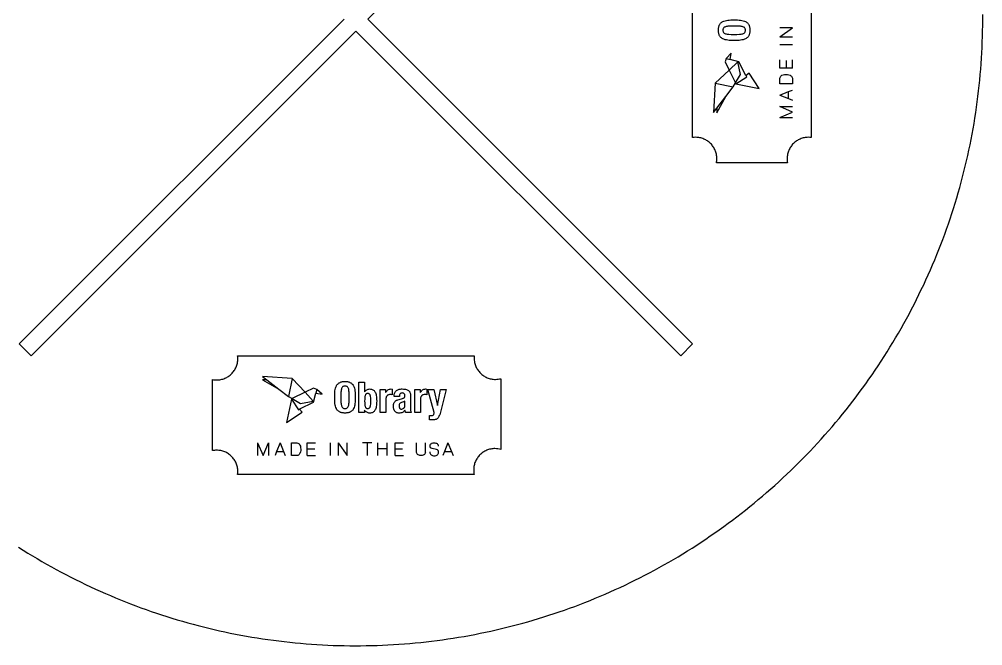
# Model space of a CAD drawing. Extents: x -457 to 457, y -182 to 182.
# Drawn here: x 199.8 to 457.2, y -153.5 to 14 of the extents above; entities that cross this region are included whole.
import ezdxf

# ---------------------------------------------------------------- set-up
doc = ezdxf.new("R2010")
doc.units = 0
doc.header["$MEASUREMENT"] = 0
doc.layers.get('0').update_dxf_attribs({"linetype": 'CONTINUOUS'})

msp = doc.modelspace()

# ---------------------------------------------------------------- linework, layer by layer
for p, q in [((379.73, 100.81), (292.93, 14.01)), ((379.73, -17.61), (379.73, 45.64)), ((411.43, 45.61), (411.43, -17.6)), ((199.77, -72.78), (286.57, 14.01)), ((292.93, 14.01), (379.73, -72.78)), ((387.08, 12.81), (387.18, 12.93)), ((387.18, 12.93), (387.28, 13.04)), ((387.28, 13.04), (387.4, 13.14)), ((387.4, 13.14), (387.52, 13.23)), ((387.52, 13.23), (387.65, 13.31)), ((387.65, 13.31), (387.78, 13.39)), ((387.78, 13.39), (388.08, 13.52)), ((388.08, 13.52), (388.4, 13.62)), ((388.4, 13.62), (388.75, 13.7)), ((388.75, 13.7), (389.12, 13.76)), ((389.12, 13.76), (389.51, 13.8)), ((389.51, 13.8), (389.93, 13.83)), ((389.93, 13.83), (390.36, 13.84)), ((390.36, 13.84), (390.82, 13.85)), ((390.82, 13.85), (391.27, 13.84)), ((391.27, 13.84), (391.71, 13.83)), ((391.71, 13.83), (392.12, 13.8)), ((392.12, 13.8), (392.52, 13.76)), ((392.52, 13.76), (392.89, 13.7)), ((392.89, 13.7), (393.24, 13.62)), ((393.24, 13.62), (393.56, 13.52)), ((393.56, 13.52), (393.85, 13.39)), ((393.85, 13.39), (393.99, 13.31)), ((393.99, 13.31), (394.12, 13.23)), ((394.12, 13.23), (394.24, 13.14)), ((394.24, 13.14), (394.35, 13.04)), ((394.35, 13.04), (394.46, 12.93)), ((394.46, 12.93), (394.55, 12.81)), ((457.25, 13.81), (457.24, 15.27)), ((457.24, 12.35), (457.25, 13.81)), ((289.75, 10.83), (202.95, -75.96)), ((376.55, -75.96), (289.75, 10.83)), ((386.6, 11.08), (386.61, 11.31)), ((386.61, 10.86), (386.6, 11.08)), ((386.61, 11.31), (386.62, 11.52)), ((386.62, 10.65), (386.61, 10.86)), ((386.62, 11.52), (386.65, 11.72)), ((386.65, 10.45), (386.62, 10.65)), ((386.65, 11.72), (386.68, 11.91)), ((386.68, 10.26), (386.65, 10.45)), ((386.68, 11.91), (386.73, 12.08)), ((386.73, 12.08), (386.78, 12.25)), ((386.78, 12.25), (386.84, 12.41)), ((386.84, 12.41), (386.91, 12.55)), ((386.91, 12.55), (386.99, 12.69)), ((386.99, 12.69), (387.08, 12.81)), ((387.82, 11.26), (387.81, 11.08)), ((387.81, 11.08), (387.82, 10.91)), ((387.85, 11.41), (387.82, 11.26)), ((387.82, 10.91), (387.85, 10.76)), ((387.9, 11.55), (387.85, 11.41)), ((387.85, 10.76), (387.9, 10.62)), ((387.97, 11.67), (387.9, 11.55)), ((387.9, 10.62), (387.97, 10.5)), ((388.07, 11.77), (387.97, 11.67)), ((387.97, 10.5), (388.07, 10.39)), ((388.19, 11.86), (388.07, 11.77)), ((388.07, 10.39), (388.19, 10.3)), ((388.33, 11.94), (388.19, 11.86)), ((388.19, 10.3), (388.33, 10.22)), ((388.5, 12.01), (388.33, 11.94)), ((388.69, 12.06), (388.5, 12.01)), ((388.91, 12.11), (388.69, 12.06)), ((389.16, 12.14), (388.91, 12.11)), ((389.43, 12.17), (389.16, 12.14)), ((390.06, 12.2), (389.43, 12.17)), ((390.82, 12.21), (390.06, 12.2)), ((391.57, 12.2), (390.82, 12.21)), ((392.21, 12.17), (391.57, 12.2)), ((392.48, 12.14), (392.21, 12.17)), ((392.73, 12.11), (392.48, 12.14)), ((392.95, 12.06), (392.73, 12.11)), ((393.14, 12.01), (392.95, 12.06)), ((393.31, 11.94), (393.14, 12.01)), ((393.45, 11.86), (393.31, 11.94)), ((393.31, 10.22), (393.45, 10.3)), ((393.57, 11.77), (393.45, 11.86)), ((393.45, 10.3), (393.57, 10.39)), ((393.66, 11.67), (393.57, 11.77)), ((393.57, 10.39), (393.66, 10.5)), ((393.74, 11.55), (393.66, 11.67)), ((393.66, 10.5), (393.74, 10.62)), ((393.79, 11.41), (393.74, 11.55)), ((393.74, 10.62), (393.79, 10.76)), ((393.82, 11.26), (393.79, 11.41)), ((393.79, 10.76), (393.82, 10.91)), ((393.83, 11.08), (393.82, 11.26)), ((393.82, 10.91), (393.83, 11.08)), ((394.55, 12.81), (394.64, 12.69)), ((394.64, 12.69), (394.72, 12.55)), ((394.72, 12.55), (394.79, 12.41)), ((394.79, 12.41), (394.86, 12.25)), ((394.86, 12.25), (394.91, 12.08)), ((394.91, 12.08), (394.95, 11.91)), ((394.95, 11.91), (394.99, 11.72)), ((394.99, 10.45), (394.95, 10.26)), ((394.99, 11.72), (395.01, 11.52)), ((395.01, 10.65), (394.99, 10.45)), ((395.01, 11.52), (395.03, 11.31)), ((395.03, 10.86), (395.01, 10.65)), ((395.03, 11.31), (395.03, 11.08)), ((395.03, 11.08), (395.03, 10.86)), ((403.02, 9.28), (406.42, 11.71)), ((406.42, 11.71), (403.02, 11.71)), ((457.19, 9.42), (457.22, 10.88)), ((457.22, 10.88), (457.24, 12.35)), ((386.73, 10.08), (386.68, 10.26)), ((386.78, 9.92), (386.73, 10.08)), ((386.84, 9.76), (386.78, 9.92)), ((386.91, 9.62), (386.84, 9.76)), ((386.99, 9.48), (386.91, 9.62)), ((387.08, 9.36), (386.99, 9.48)), ((387.18, 9.24), (387.08, 9.36)), ((387.28, 9.13), (387.18, 9.24)), ((387.4, 9.03), (387.28, 9.13)), ((387.52, 8.94), (387.4, 9.03)), ((387.65, 8.86), (387.52, 8.94)), ((387.78, 8.78), (387.65, 8.86)), ((388.08, 8.65), (387.78, 8.78)), ((388.4, 8.55), (388.08, 8.65)), ((388.33, 10.22), (388.5, 10.16)), ((388.75, 8.47), (388.4, 8.55)), ((388.5, 10.16), (388.69, 10.1)), ((388.69, 10.1), (388.91, 10.06)), ((389.12, 8.41), (388.75, 8.47)), ((388.91, 10.06), (389.16, 10.02)), ((389.51, 8.37), (389.12, 8.41)), ((389.16, 10.02), (389.43, 10)), ((389.43, 10), (390.06, 9.97)), ((389.93, 8.34), (389.51, 8.37)), ((390.36, 8.33), (389.93, 8.34)), ((390.06, 9.97), (390.82, 9.96)), ((390.82, 8.32), (390.36, 8.33)), ((390.82, 9.96), (391.57, 9.97)), ((391.27, 8.33), (390.82, 8.32)), ((391.71, 8.34), (391.27, 8.33)), ((391.57, 9.97), (392.21, 10)), ((392.12, 8.37), (391.71, 8.34)), ((392.52, 8.41), (392.12, 8.37)), ((392.21, 10), (392.48, 10.02)), ((392.48, 10.02), (392.73, 10.06)), ((392.89, 8.47), (392.52, 8.41)), ((392.73, 10.06), (392.95, 10.1)), ((393.24, 8.55), (392.89, 8.47)), ((392.95, 10.1), (393.14, 10.16)), ((393.14, 10.16), (393.31, 10.22)), ((393.56, 8.65), (393.24, 8.55)), ((393.85, 8.78), (393.56, 8.65)), ((393.99, 8.86), (393.85, 8.78)), ((394.12, 8.94), (393.99, 8.86)), ((394.24, 9.03), (394.12, 8.94)), ((394.35, 9.13), (394.24, 9.03)), ((394.46, 9.24), (394.35, 9.13)), ((394.55, 9.36), (394.46, 9.24)), ((394.64, 9.48), (394.55, 9.36)), ((394.72, 9.62), (394.64, 9.48)), ((394.79, 9.76), (394.72, 9.62)), ((394.86, 9.92), (394.79, 9.76)), ((394.91, 10.08), (394.86, 9.92)), ((394.95, 10.26), (394.91, 10.08)), ((403.02, 9.28), (406.42, 9.28)), ((457.08, 6.5), (457.14, 7.96)), ((457.14, 7.96), (457.19, 9.42)), ((406.42, 7.2), (403.02, 7.2)), ((457.01, 5.04), (457.08, 6.5)), ((388.71, 3.56), (388.41, 2.63)), ((388.41, 2.63), (389.5, 0.43)), ((390.02, 4.99), (388.71, 3.56)), ((388.71, 3.56), (389.71, 3.27)), ((391.83, 2.61), (389.5, 0.43)), ((389.71, 3.27), (390.02, 4.99)), ((392.1, 2.65), (389.71, 3.27)), ((392.47, -0.77), (391.83, 2.61)), ((393.95, -0.98), (392.1, 2.65)), ((403.04, 0.97), (403.04, 3.18)), ((404.68, 2.99), (404.68, 0.97)), ((406.42, 0.97), (406.42, 3.18)), ((456.83, 2.12), (456.92, 3.58)), ((456.92, 3.58), (457.01, 5.04)), ((389.5, 0.43), (385.78, -3.06)), ((389.5, 0.43), (391.19, -3.01)), ((404.68, 0.97), (403.04, 0.97)), ((406.42, 0.97), (404.68, 0.97)), ((456.59, -0.79), (456.72, 0.67)), ((456.72, 0.67), (456.83, 2.12)), ((391.19, -3.01), (392.47, -0.77)), ((391.3, -3.24), (394.17, -1.35)), ((393.99, -1.05), (393.95, -0.98)), ((394.79, -0.4), (393.99, -1.05)), ((394.17, -1.35), (393.99, -1.05)), ((397.52, -4.53), (394.79, -0.4)), ((403.02, -2.02), (403.04, -1.76)), ((403.02, -3.25), (403.02, -2.02)), ((403.04, -1.76), (403.09, -1.54)), ((403.09, -1.54), (403.18, -1.35)), ((403.18, -1.35), (403.29, -1.19)), ((403.29, -1.19), (403.42, -1.07)), ((403.42, -1.07), (403.58, -0.97)), ((403.58, -0.97), (403.93, -0.83)), ((403.93, -0.83), (404.3, -0.76)), ((404.3, -0.76), (404.67, -0.73)), ((404.67, -0.73), (405.05, -0.74)), ((405.05, -0.74), (405.44, -0.81)), ((405.44, -0.81), (405.81, -0.96)), ((405.81, -0.96), (405.98, -1.07)), ((405.98, -1.07), (406.13, -1.2)), ((406.13, -1.2), (406.25, -1.36)), ((406.25, -1.36), (406.34, -1.55)), ((406.34, -1.55), (406.4, -1.77)), ((406.4, -1.77), (406.42, -2.02)), ((406.42, -2.02), (406.42, -3.25)), ((456.31, -3.7), (456.46, -2.25)), ((456.46, -2.25), (456.59, -0.79)), ((385.78, -3.06), (385.26, -10.93)), ((385.78, -3.06), (390.59, -4.05)), ((388.61, -6.6), (390.59, -4.05)), ((390.59, -4.05), (391.19, -3.01)), ((391.19, -3.01), (391.3, -3.24)), ((391.3, -3.24), (397.52, -4.53)), ((406.42, -3.25), (403.02, -3.25)), ((405.35, -5.34), (406.42, -4.91)), ((456.15, -5.15), (456.31, -3.7)), ((386.15, -10.98), (388.61, -6.6)), ((386.15, -9.78), (388.61, -6.6)), ((403.02, -6.27), (405.35, -5.34)), ((403.02, -6.27), (405.35, -7.19)), ((405.35, -7.19), (405.35, -5.34)), ((405.35, -7.19), (406.42, -7.62)), ((455.79, -8.05), (455.98, -6.6)), ((455.98, -6.6), (456.15, -5.15)), ((385.26, -10.93), (386.15, -9.78)), ((386.15, -9.78), (386.15, -10.98)), ((406.42, -10.81), (403.02, -9.34)), ((403.02, -9.34), (406.42, -9.34)), ((455.38, -10.95), (455.59, -9.5)), ((455.59, -9.5), (455.79, -8.05)), ((403.02, -12.27), (406.42, -10.81)), ((403.02, -12.27), (406.42, -12.27)), ((454.92, -13.83), (455.15, -12.39)), ((455.15, -12.39), (455.38, -10.95)), ((454.41, -16.71), (454.67, -15.27)), ((454.67, -15.27), (454.92, -13.83)), ((380.12, -17.57), (379.73, -17.61)), ((380.51, -17.55), (380.12, -17.57)), ((380.81, -17.56), (380.51, -17.55)), ((381.09, -17.58), (380.81, -17.56)), ((381.38, -17.62), (381.09, -17.58)), ((381.66, -17.67), (381.38, -17.62)), ((381.93, -17.73), (381.66, -17.67)), ((382.2, -17.81), (381.93, -17.73)), ((382.47, -17.9), (382.2, -17.81)), ((382.72, -18), (382.47, -17.9)), ((382.98, -18.11), (382.72, -18)), ((408.44, -18), (408.19, -18.11)), ((408.7, -17.9), (408.44, -18)), ((408.97, -17.81), (408.7, -17.9)), ((409.24, -17.73), (408.97, -17.81)), ((409.51, -17.67), (409.24, -17.73)), ((409.79, -17.62), (409.51, -17.67)), ((410.08, -17.58), (409.79, -17.62)), ((410.36, -17.56), (410.08, -17.58)), ((410.66, -17.55), (410.36, -17.56)), ((411.05, -17.56), (410.66, -17.55)), ((411.43, -17.6), (411.05, -17.56)), ((454.13, -18.15), (454.41, -16.71)), ((383.22, -18.24), (382.98, -18.11)), ((383.46, -18.38), (383.22, -18.24)), ((383.69, -18.52), (383.46, -18.38)), ((383.91, -18.68), (383.69, -18.52)), ((384.13, -18.85), (383.91, -18.68)), ((384.33, -19.03), (384.13, -18.85)), ((384.53, -19.22), (384.33, -19.03)), ((384.72, -19.42), (384.53, -19.22)), ((384.9, -19.62), (384.72, -19.42)), ((385.07, -19.84), (384.9, -19.62)), ((385.22, -20.06), (385.07, -19.84)), ((385.37, -20.29), (385.22, -20.06)), ((385.51, -20.53), (385.37, -20.29)), ((385.63, -20.77), (385.51, -20.53)), ((405.66, -20.53), (405.53, -20.77)), ((405.79, -20.29), (405.66, -20.53)), ((405.94, -20.06), (405.79, -20.29)), ((406.1, -19.84), (405.94, -20.06)), ((406.27, -19.62), (406.1, -19.84)), ((406.45, -19.42), (406.27, -19.62)), ((406.64, -19.22), (406.45, -19.42)), ((406.83, -19.03), (406.64, -19.22)), ((407.04, -18.85), (406.83, -19.03)), ((407.26, -18.68), (407.04, -18.85)), ((407.48, -18.52), (407.26, -18.68)), ((407.71, -18.38), (407.48, -18.52)), ((407.95, -18.24), (407.71, -18.38)), ((408.19, -18.11), (407.95, -18.24)), ((453.55, -21.01), (453.85, -19.58)), ((453.85, -19.58), (454.13, -18.15)), ((385.75, -21.03), (385.63, -20.77)), ((385.85, -21.28), (385.75, -21.03)), ((385.94, -21.55), (385.85, -21.28)), ((386.02, -21.82), (385.94, -21.55)), ((386.08, -22.09), (386.02, -21.82)), ((386.13, -22.37), (386.08, -22.09)), ((386.17, -22.66), (386.13, -22.37)), ((386.19, -22.95), (386.17, -22.66)), ((386.2, -23.24), (386.19, -22.95)), ((404.98, -22.95), (404.97, -23.24)), ((405, -22.66), (404.98, -22.95)), ((405.04, -22.37), (405, -22.66)), ((405.09, -22.09), (405.04, -22.37)), ((405.15, -21.82), (405.09, -22.09)), ((405.23, -21.55), (405.15, -21.82)), ((405.32, -21.28), (405.23, -21.55)), ((405.42, -21.03), (405.32, -21.28)), ((405.53, -20.77), (405.42, -21.03)), ((452.91, -23.87), (453.23, -22.44)), ((453.23, -22.44), (453.55, -21.01)), ((386.08, -24.37), (386.13, -24.09)), ((405.08, -24.37), (386.08, -24.37)), ((386.13, -24.09), (386.17, -23.81)), ((386.17, -23.81), (386.19, -23.53)), ((386.19, -23.53), (386.2, -23.24)), ((404.97, -23.24), (404.98, -23.53)), ((404.98, -23.53), (405, -23.81)), ((405, -23.81), (405.03, -24.09)), ((405.03, -24.09), (405.08, -24.37)), ((452.22, -26.71), (452.57, -25.29)), ((452.57, -25.29), (452.91, -23.87)), ((451.49, -29.54), (451.86, -28.12)), ((451.86, -28.12), (452.22, -26.71)), ((451.1, -30.95), (451.49, -29.54)), ((450.29, -33.76), (450.7, -32.35)), ((450.7, -32.35), (451.1, -30.95)), ((449.43, -36.55), (449.87, -35.16)), ((449.87, -35.16), (450.29, -33.76)), ((448.53, -39.33), (448.99, -37.94)), ((448.99, -37.94), (449.43, -36.55)), ((447.57, -42.09), (448.06, -40.71)), ((448.06, -40.71), (448.53, -39.33)), ((446.57, -44.84), (447.08, -43.47)), ((447.08, -43.47), (447.57, -42.09)), ((445.52, -47.57), (446.05, -46.2)), ((446.05, -46.2), (446.57, -44.84)), ((444.97, -48.92), (445.52, -47.57)), ((443.85, -51.62), (444.42, -50.28)), ((444.42, -50.28), (444.97, -48.92)), ((442.68, -54.3), (443.27, -52.97)), ((443.27, -52.97), (443.85, -51.62)), ((441.47, -56.96), (442.08, -55.63)), ((442.08, -55.63), (442.68, -54.3)), ((440.21, -59.6), (440.84, -58.28)), ((440.84, -58.28), (441.47, -56.96)), ((438.9, -62.21), (439.56, -60.91)), ((439.56, -60.91), (440.21, -59.6)), ((437.55, -64.8), (438.23, -63.51)), ((438.23, -63.51), (438.9, -62.21)), ((436.15, -67.37), (436.85, -66.09)), ((436.85, -66.09), (437.55, -64.8)), ((434.7, -69.91), (435.43, -68.65)), ((435.43, -68.65), (436.15, -67.37)), ((433.22, -72.43), (433.97, -71.18)), ((433.97, -71.18), (434.7, -69.91)), ((202.95, -75.96), (199.77, -72.78)), ((379.73, -72.78), (376.55, -75.96)), ((431.69, -74.92), (432.46, -73.68)), ((432.46, -73.68), (433.22, -72.43)), ((258.13, -75.96), (321.37, -75.96)), ((258.17, -76.35), (258.13, -75.96)), ((258.15, -77.33), (258.17, -77.04)), ((258.18, -76.75), (258.17, -76.35)), ((258.17, -77.04), (258.18, -76.75)), ((321.35, -76.27), (321.34, -76.58)), ((321.34, -76.58), (321.35, -76.88)), ((321.37, -75.96), (321.35, -76.27)), ((321.35, -76.88), (321.37, -77.16)), ((321.37, -77.16), (321.4, -77.45)), ((430.11, -77.39), (430.91, -76.16)), ((430.91, -76.16), (431.69, -74.92)), ((257.21, -79.93), (257.36, -79.7)), ((257.36, -79.7), (257.5, -79.46)), ((257.5, -79.46), (257.62, -79.21)), ((257.62, -79.21), (257.73, -78.96)), ((257.73, -78.96), (257.84, -78.7)), ((257.84, -78.7), (257.93, -78.44)), ((257.93, -78.44), (258, -78.17)), ((258, -78.17), (258.07, -77.89)), ((258.07, -77.89), (258.12, -77.61)), ((258.12, -77.61), (258.15, -77.33)), ((321.4, -77.45), (321.45, -77.73)), ((321.45, -77.73), (321.52, -78)), ((321.52, -78), (321.59, -78.27)), ((321.59, -78.27), (321.68, -78.54)), ((321.68, -78.54), (321.78, -78.79)), ((321.78, -78.79), (321.9, -79.05)), ((321.9, -79.05), (322.02, -79.29)), ((322.02, -79.29), (322.16, -79.53)), ((322.16, -79.53), (322.31, -79.76)), ((322.31, -79.76), (322.47, -79.98)), ((428.5, -79.82), (429.31, -78.61)), ((429.31, -78.61), (430.11, -77.39)), ((251.37, -101.32), (251.37, -82.32)), ((251.37, -82.32), (251.64, -82.37)), ((251.64, -82.37), (251.92, -82.4)), ((253.08, -82.4), (253.36, -82.37)), ((253.36, -82.37), (253.64, -82.32)), ((253.64, -82.32), (253.92, -82.25)), ((253.92, -82.25), (254.19, -82.18)), ((254.19, -82.18), (254.45, -82.09)), ((254.45, -82.09), (254.71, -81.98)), ((254.71, -81.98), (254.96, -81.87)), ((254.96, -81.87), (255.21, -81.75)), ((255.21, -81.75), (255.44, -81.61)), ((255.44, -81.61), (255.67, -81.46)), ((255.67, -81.46), (255.9, -81.3)), ((255.9, -81.3), (256.11, -81.13)), ((256.11, -81.13), (256.32, -80.95)), ((256.32, -80.95), (256.52, -80.77)), ((256.52, -80.77), (256.7, -80.57)), ((256.7, -80.57), (256.88, -80.36)), ((256.88, -80.36), (257.05, -80.15)), ((257.05, -80.15), (257.21, -79.93)), ((264.75, -82.39), (269.14, -84.85)), ((265.96, -82.39), (264.75, -82.39)), ((272.67, -82.02), (264.81, -81.5)), ((264.81, -81.5), (265.96, -82.39)), ((265.96, -82.39), (269.14, -84.85)), ((272.67, -82.02), (271.69, -86.83)), ((276.16, -85.73), (272.67, -82.02)), ((322.47, -79.98), (322.63, -80.2)), ((322.63, -80.2), (322.81, -80.4)), ((322.81, -80.4), (323, -80.6)), ((323, -80.6), (323.2, -80.79)), ((323.2, -80.79), (323.41, -80.97)), ((323.41, -80.97), (323.62, -81.14)), ((323.62, -81.14), (323.84, -81.29)), ((323.84, -81.29), (324.07, -81.44)), ((324.07, -81.44), (324.31, -81.58)), ((324.31, -81.58), (324.56, -81.7)), ((324.56, -81.7), (324.81, -81.82)), ((324.81, -81.82), (325.07, -81.92)), ((325.07, -81.92), (325.33, -82.01)), ((325.33, -82.01), (325.6, -82.09)), ((325.6, -82.09), (325.87, -82.15)), ((325.87, -82.15), (326.15, -82.2)), ((326.15, -82.2), (326.44, -82.24)), ((326.44, -82.24), (326.73, -82.26)), ((326.73, -82.26), (327.02, -82.26)), ((327.02, -82.26), (327.39, -82.25)), ((327.39, -82.25), (327.74, -82.22)), ((327.74, -82.22), (328.1, -82.16)), ((328.1, -82.16), (328.44, -82.09)), ((328.44, -82.09), (328.44, -101)), ((425.99, -83.42), (426.84, -82.23)), ((426.84, -82.23), (427.67, -81.03)), ((427.67, -81.03), (428.5, -79.82)), ((251.92, -82.4), (252.21, -82.42)), ((252.21, -82.42), (252.5, -82.43)), ((252.5, -82.43), (252.79, -82.42)), ((252.79, -82.42), (253.08, -82.4)), ((269.14, -84.85), (271.69, -86.83)), ((278.37, -84.64), (276.16, -85.73)), ((279.29, -84.94), (278.37, -84.64)), ((279.29, -84.94), (279, -85.95)), ((280.72, -86.26), (279.29, -84.94)), ((284.2, -84.98), (284.28, -84.64)), ((284.28, -84.64), (284.39, -84.31)), ((284.39, -84.31), (284.52, -84.02)), ((284.52, -84.02), (284.59, -83.88)), ((284.59, -83.88), (284.68, -83.76)), ((284.68, -83.76), (284.77, -83.63)), ((284.77, -83.63), (284.87, -83.52)), ((284.87, -83.52), (284.97, -83.42)), ((284.97, -83.42), (285.09, -83.32)), ((285.09, -83.32), (285.22, -83.23)), ((285.22, -83.23), (285.35, -83.15)), ((285.35, -83.15), (285.5, -83.08)), ((285.5, -83.08), (285.65, -83.01)), ((285.65, -83.01), (285.82, -82.96)), ((285.84, -84.93), (285.79, -85.15)), ((285.82, -82.96), (285.99, -82.92)), ((285.89, -84.73), (285.84, -84.93)), ((285.96, -84.57), (285.89, -84.73)), ((286.04, -84.42), (285.96, -84.57)), ((285.99, -82.92), (286.18, -82.88)), ((286.13, -84.3), (286.04, -84.42)), ((286.23, -84.21), (286.13, -84.3)), ((286.18, -82.88), (286.38, -82.86)), ((286.36, -84.13), (286.23, -84.21)), ((286.49, -84.08), (286.36, -84.13)), ((286.38, -82.86), (286.59, -82.84)), ((286.65, -84.05), (286.49, -84.08)), ((286.59, -82.84), (286.82, -82.84)), ((286.82, -84.04), (286.65, -84.05)), ((286.82, -82.84), (287.04, -82.84)), ((286.99, -84.05), (286.82, -84.04)), ((287.14, -84.08), (286.99, -84.05)), ((287.04, -82.84), (287.25, -82.86)), ((287.28, -84.13), (287.14, -84.08)), ((287.25, -82.86), (287.45, -82.88)), ((287.4, -84.21), (287.28, -84.13)), ((287.51, -84.3), (287.4, -84.21)), ((287.45, -82.88), (287.64, -82.92)), ((287.6, -84.42), (287.51, -84.3)), ((287.68, -84.57), (287.6, -84.42)), ((287.64, -82.92), (287.82, -82.96)), ((287.74, -84.73), (287.68, -84.57)), ((287.8, -84.93), (287.74, -84.73)), ((287.84, -85.15), (287.8, -84.93)), ((287.82, -82.96), (287.98, -83.01)), ((287.98, -83.01), (288.14, -83.08)), ((288.14, -83.08), (288.29, -83.15)), ((288.29, -83.15), (288.42, -83.23)), ((288.42, -83.23), (288.55, -83.32)), ((288.55, -83.32), (288.66, -83.42)), ((288.66, -83.42), (288.77, -83.52)), ((288.77, -83.52), (288.87, -83.63)), ((288.87, -83.63), (288.96, -83.76)), ((288.96, -83.76), (289.04, -83.88)), ((289.04, -83.88), (289.12, -84.02)), ((289.12, -84.02), (289.25, -84.31)), ((289.25, -84.31), (289.35, -84.64)), ((289.35, -84.64), (289.43, -84.98)), ((290.5, -83), (292.07, -83)), ((290.5, -91.11), (290.5, -83)), ((292.07, -83), (292.07, -85.56)), ((292.65, -85.02), (292.82, -84.94)), ((292.82, -84.94), (293, -84.88)), ((293, -84.88), (293.2, -84.85)), ((293.2, -84.85), (293.41, -84.84)), ((293.41, -84.84), (293.64, -84.85)), ((293.64, -84.85), (293.86, -84.88)), ((293.86, -84.88), (294.06, -84.94)), ((294.06, -84.94), (294.24, -85.02)), ((298.47, -84.99), (298.67, -84.91)), ((298.67, -84.91), (298.88, -84.85)), ((298.88, -84.85), (299.12, -84.84)), ((299.12, -84.84), (299.4, -84.86)), ((299.4, -84.86), (299.4, -86.36)), ((301.08, -84.99), (301.27, -84.93)), ((301.27, -84.93), (301.47, -84.89)), ((301.47, -84.89), (301.67, -84.86)), ((301.67, -84.86), (301.89, -84.84)), ((301.89, -84.84), (302.11, -84.84)), ((302.11, -84.84), (302.44, -84.85)), ((302.44, -84.85), (302.74, -84.87)), ((302.74, -84.87), (303, -84.92)), ((303, -84.92), (303.24, -84.97)), ((307.72, -84.99), (307.92, -84.91)), ((307.92, -84.91), (308.13, -84.85)), ((308.13, -84.85), (308.37, -84.84)), ((308.37, -84.84), (308.65, -84.86)), ((308.65, -84.86), (308.65, -86.36)), ((424.27, -85.78), (425.14, -84.61)), ((425.14, -84.61), (425.99, -83.42)), ((272.49, -87.54), (271.21, -93.76)), ((271.69, -86.83), (272.73, -87.42)), ((272.73, -87.42), (272.49, -87.54)), ((272.49, -87.54), (274.38, -90.41)), ((276.16, -85.73), (272.73, -87.42)), ((272.73, -87.42), (274.96, -88.71)), ((278.35, -88.06), (276.16, -85.73)), ((278.39, -88.34), (279, -85.95)), ((279, -85.95), (280.72, -86.26)), ((284.06, -86.6), (284.08, -86.16)), ((284.06, -87.05), (284.06, -86.6)), ((284.06, -87.51), (284.06, -87.05)), ((284.08, -87.94), (284.06, -87.51)), ((284.08, -86.16), (284.1, -85.75)), ((284.1, -85.75), (284.14, -85.35)), ((284.14, -85.35), (284.2, -84.98)), ((285.7, -86.3), (285.69, -87.05)), ((285.69, -87.05), (285.7, -87.81)), ((285.73, -85.67), (285.7, -86.3)), ((285.76, -85.39), (285.73, -85.67)), ((285.79, -85.15), (285.76, -85.39)), ((287.88, -85.39), (287.84, -85.15)), ((287.9, -85.67), (287.88, -85.39)), ((287.94, -86.3), (287.9, -85.67)), ((287.94, -87.05), (287.94, -86.3)), ((287.94, -87.81), (287.94, -87.05)), ((289.43, -84.98), (289.49, -85.35)), ((289.49, -85.35), (289.54, -85.75)), ((289.54, -85.75), (289.56, -86.16)), ((289.56, -86.16), (289.58, -86.6)), ((289.58, -87.51), (289.56, -87.94)), ((289.58, -86.6), (289.58, -87.05)), ((289.58, -87.05), (289.58, -87.51)), ((292.07, -85.56), (292.22, -85.39)), ((292.1, -87.18), (292.08, -87.59)), ((292.15, -86.83), (292.1, -87.18)), ((292.18, -86.68), (292.15, -86.83)), ((292.22, -86.55), (292.18, -86.68)), ((292.22, -85.39), (292.35, -85.24)), ((292.27, -86.43), (292.22, -86.55)), ((292.33, -86.33), (292.27, -86.43)), ((292.4, -86.24), (292.33, -86.33)), ((292.35, -85.24), (292.5, -85.12)), ((292.48, -86.17), (292.4, -86.24)), ((292.57, -86.11), (292.48, -86.17)), ((292.5, -85.12), (292.65, -85.02)), ((292.66, -86.07), (292.57, -86.11)), ((292.78, -86.05), (292.66, -86.07)), ((292.9, -86.04), (292.78, -86.05)), ((293.02, -86.05), (292.9, -86.04)), ((293.13, -86.07), (293.02, -86.05)), ((293.23, -86.11), (293.13, -86.07)), ((293.32, -86.17), (293.23, -86.11)), ((293.39, -86.24), (293.32, -86.17)), ((293.46, -86.33), (293.39, -86.24)), ((293.52, -86.43), (293.46, -86.33)), ((293.56, -86.55), (293.52, -86.43)), ((293.61, -86.68), (293.56, -86.55)), ((293.64, -86.83), (293.61, -86.68)), ((293.69, -87.18), (293.64, -86.83)), ((293.71, -87.59), (293.69, -87.18)), ((294.24, -85.02), (294.41, -85.13)), ((294.41, -85.13), (294.57, -85.26)), ((294.57, -85.26), (294.71, -85.41)), ((294.71, -85.41), (294.83, -85.59)), ((294.83, -85.59), (294.94, -85.8)), ((294.94, -85.8), (295.03, -86.04)), ((295.03, -86.04), (295.11, -86.3)), ((295.11, -86.3), (295.17, -86.59)), ((295.17, -86.59), (295.22, -86.91)), ((295.22, -86.91), (295.26, -87.26)), ((295.26, -87.26), (295.28, -87.64)), ((296.18, -91.11), (296.18, -85)), ((296.18, -85), (297.68, -85)), ((297.68, -85), (297.68, -85.81)), ((297.68, -85.81), (297.83, -85.6)), ((297.76, -87.29), (297.75, -87.44)), ((297.75, -87.44), (297.75, -91.11)), ((297.78, -87.16), (297.76, -87.29)), ((297.81, -87.03), (297.78, -87.16)), ((297.86, -86.92), (297.81, -87.03)), ((297.83, -85.6), (297.97, -85.41)), ((297.91, -86.82), (297.86, -86.92)), ((297.98, -86.73), (297.91, -86.82)), ((297.97, -85.41), (298.12, -85.25)), ((298.05, -86.65), (297.98, -86.73)), ((298.13, -86.58), (298.05, -86.65)), ((298.12, -85.25), (298.29, -85.1)), ((298.21, -86.52), (298.13, -86.58)), ((298.3, -86.47), (298.21, -86.52)), ((298.29, -85.1), (298.47, -84.99)), ((298.4, -86.43), (298.3, -86.47)), ((298.5, -86.39), (298.4, -86.43)), ((298.7, -86.35), (298.5, -86.39)), ((298.91, -86.34), (298.7, -86.35)), ((299.16, -86.34), (298.91, -86.34)), ((299.4, -86.36), (299.16, -86.34)), ((299.96, -86.72), (299.97, -86.47)), ((299.96, -86.87), (299.96, -86.72)), ((301.37, -86.87), (299.96, -86.87)), ((299.97, -86.47), (300, -86.24)), ((300, -86.24), (300.05, -86.03)), ((300.05, -86.03), (300.13, -85.83)), ((300.13, -85.83), (300.22, -85.66)), ((300.22, -85.66), (300.33, -85.51)), ((300.33, -85.51), (300.45, -85.37)), ((300.45, -85.37), (300.59, -85.25)), ((300.59, -85.25), (300.74, -85.15)), ((300.74, -85.15), (300.91, -85.06)), ((300.91, -85.06), (301.08, -84.99)), ((301.31, -87.61), (302.2, -87.37)), ((301.38, -86.53), (301.37, -86.7)), ((301.37, -86.7), (301.37, -86.87)), ((301.41, -86.38), (301.38, -86.53)), ((301.47, -86.24), (301.41, -86.38)), ((301.55, -86.12), (301.47, -86.24)), ((301.65, -86.03), (301.55, -86.12)), ((301.78, -85.96), (301.65, -86.03)), ((301.93, -85.92), (301.78, -85.96)), ((302.09, -85.91), (301.93, -85.92)), ((302.28, -85.92), (302.09, -85.91)), ((302.2, -87.37), (302.36, -87.32)), ((302.43, -85.96), (302.28, -85.92)), ((302.36, -87.32), (302.49, -87.26)), ((302.55, -86.02), (302.43, -85.96)), ((302.49, -87.26), (302.6, -87.2)), ((302.65, -86.11), (302.55, -86.02)), ((302.6, -87.2), (302.68, -87.12)), ((302.73, -86.21), (302.65, -86.11)), ((302.68, -87.12), (302.75, -87.03)), ((302.78, -86.34), (302.73, -86.21)), ((302.75, -87.03), (302.79, -86.92)), ((302.81, -86.49), (302.78, -86.34)), ((302.79, -86.92), (302.81, -86.8)), ((302.82, -86.66), (302.81, -86.49)), ((302.81, -86.8), (302.82, -86.66)), ((303.24, -84.97), (303.45, -85.05)), ((303.45, -85.05), (303.63, -85.14)), ((303.63, -85.14), (303.78, -85.24)), ((303.78, -85.24), (303.91, -85.36)), ((303.91, -85.36), (304.02, -85.49)), ((304.02, -85.49), (304.11, -85.63)), ((304.11, -85.63), (304.18, -85.79)), ((304.18, -85.79), (304.24, -85.95)), ((304.24, -85.95), (304.28, -86.13)), ((304.28, -86.13), (304.3, -86.32)), ((304.3, -86.32), (304.32, -86.51)), ((304.32, -86.51), (304.32, -86.71)), ((304.32, -86.71), (304.32, -89.93)), ((305.44, -91.11), (305.44, -85)), ((305.44, -85), (306.94, -85)), ((306.94, -85), (306.94, -85.81)), ((306.94, -85.81), (307.08, -85.6)), ((307.01, -87.29), (307, -87.44)), ((307, -87.44), (307, -91.11)), ((307.03, -87.16), (307.01, -87.29)), ((307.06, -87.03), (307.03, -87.16)), ((307.11, -86.92), (307.06, -87.03)), ((307.08, -85.6), (307.22, -85.41)), ((307.16, -86.82), (307.11, -86.92)), ((307.23, -86.73), (307.16, -86.82)), ((307.22, -85.41), (307.37, -85.25)), ((307.3, -86.65), (307.23, -86.73)), ((307.38, -86.58), (307.3, -86.65)), ((307.37, -85.25), (307.54, -85.1)), ((307.46, -86.52), (307.38, -86.58)), ((307.56, -86.47), (307.46, -86.52)), ((307.54, -85.1), (307.72, -84.99)), ((307.65, -86.43), (307.56, -86.47)), ((307.75, -86.39), (307.65, -86.43)), ((307.96, -86.35), (307.75, -86.39)), ((308.16, -86.34), (307.96, -86.35)), ((308.41, -86.34), (308.16, -86.34)), ((308.65, -86.36), (308.41, -86.34)), ((310.67, -91.11), (308.96, -85)), ((308.96, -85), (310.59, -85)), ((310.59, -85), (311.5, -89.22)), ((311.5, -89.22), (312.32, -85)), ((312.32, -85), (313.89, -85)), ((313.89, -85), (312.41, -90.7)), ((422.51, -88.12), (423.4, -86.95)), ((423.4, -86.95), (424.27, -85.78)), ((274.76, -90.18), (278.39, -88.34)), ((274.96, -88.71), (278.35, -88.06)), ((284.1, -88.36), (284.08, -87.94)), ((284.14, -88.75), (284.1, -88.36)), ((284.2, -89.12), (284.14, -88.75)), ((284.28, -89.47), (284.2, -89.12)), ((284.39, -89.79), (284.28, -89.47)), ((284.52, -90.09), (284.39, -89.79)), ((284.59, -90.22), (284.52, -90.09)), ((285.7, -87.81), (285.73, -88.44)), ((285.73, -88.44), (285.76, -88.72)), ((285.76, -88.72), (285.79, -88.97)), ((285.79, -88.97), (285.84, -89.18)), ((285.84, -89.18), (285.89, -89.38)), ((285.89, -89.38), (285.96, -89.54)), ((285.96, -89.54), (286.04, -89.69)), ((286.04, -89.69), (286.13, -89.81)), ((286.13, -89.81), (286.23, -89.9)), ((286.23, -89.9), (286.36, -89.97)), ((286.36, -89.97), (286.49, -90.03)), ((286.49, -90.03), (286.65, -90.06)), ((286.65, -90.06), (286.82, -90.06)), ((286.82, -90.06), (286.99, -90.06)), ((286.99, -90.06), (287.14, -90.03)), ((287.14, -90.03), (287.28, -89.97)), ((287.28, -89.97), (287.4, -89.9)), ((287.4, -89.9), (287.51, -89.81)), ((287.51, -89.81), (287.6, -89.69)), ((287.6, -89.69), (287.68, -89.54)), ((287.68, -89.54), (287.74, -89.38)), ((287.74, -89.38), (287.8, -89.18)), ((287.8, -89.18), (287.84, -88.97)), ((287.84, -88.97), (287.88, -88.72)), ((287.88, -88.72), (287.9, -88.44)), ((287.9, -88.44), (287.94, -87.81)), ((289.12, -90.09), (289.04, -90.22)), ((289.25, -89.79), (289.12, -90.09)), ((289.35, -89.47), (289.25, -89.79)), ((289.43, -89.12), (289.35, -89.47)), ((289.49, -88.75), (289.43, -89.12)), ((289.54, -88.36), (289.49, -88.75)), ((289.56, -87.94), (289.54, -88.36)), ((292.08, -87.59), (292.07, -88.05)), ((292.07, -88.05), (292.08, -88.52)), ((292.08, -88.52), (292.1, -88.93)), ((292.1, -88.93), (292.15, -89.27)), ((292.15, -89.27), (292.18, -89.42)), ((292.18, -89.42), (292.22, -89.56)), ((292.22, -89.56), (292.27, -89.68)), ((292.27, -89.68), (292.33, -89.78)), ((292.33, -89.78), (292.4, -89.87)), ((292.4, -89.87), (292.48, -89.94)), ((292.48, -89.94), (292.57, -89.99)), ((292.57, -89.99), (292.66, -90.03)), ((292.66, -90.03), (292.78, -90.06)), ((292.78, -90.06), (292.9, -90.06)), ((292.9, -90.06), (293.02, -90.06)), ((293.02, -90.06), (293.13, -90.03)), ((293.13, -90.03), (293.23, -89.99)), ((293.23, -89.99), (293.32, -89.94)), ((293.32, -89.94), (293.39, -89.87)), ((293.39, -89.87), (293.46, -89.78)), ((293.46, -89.78), (293.52, -89.68)), ((293.52, -89.68), (293.56, -89.56)), ((293.56, -89.56), (293.61, -89.42)), ((293.61, -89.42), (293.64, -89.27)), ((293.64, -89.27), (293.69, -88.93)), ((293.69, -88.93), (293.71, -88.52)), ((293.72, -88.05), (293.71, -87.59)), ((293.71, -88.52), (293.72, -88.05)), ((295.03, -90.07), (294.94, -90.31)), ((295.11, -89.81), (295.03, -90.07)), ((295.17, -89.52), (295.11, -89.81)), ((295.22, -89.19), (295.17, -89.52)), ((295.26, -88.84), (295.22, -89.19)), ((295.28, -88.46), (295.26, -88.84)), ((295.28, -87.64), (295.29, -88.05)), ((295.29, -88.05), (295.28, -88.46)), ((299.76, -89.52), (299.77, -89.31)), ((299.78, -89.83), (299.76, -89.52)), ((299.77, -89.31), (299.79, -89.12)), ((299.81, -89.99), (299.78, -89.83)), ((299.79, -89.12), (299.81, -88.94)), ((299.81, -88.94), (299.85, -88.78)), ((299.84, -90.14), (299.81, -89.99)), ((299.85, -88.78), (299.91, -88.63)), ((299.91, -88.63), (299.97, -88.49)), ((299.97, -88.49), (300.04, -88.36)), ((300.04, -88.36), (300.13, -88.25)), ((300.13, -88.25), (300.23, -88.14)), ((300.23, -88.14), (300.35, -88.04)), ((300.35, -88.04), (300.47, -87.95)), ((300.47, -87.95), (300.61, -87.87)), ((300.61, -87.87), (300.77, -87.8)), ((300.77, -87.8), (300.93, -87.73)), ((300.93, -87.73), (301.31, -87.61)), ((301.28, -89.16), (301.26, -89.35)), ((301.26, -89.35), (301.27, -89.52)), ((301.27, -89.52), (301.3, -89.68)), ((301.31, -88.98), (301.28, -89.16)), ((301.3, -89.68), (301.34, -89.82)), ((301.38, -88.83), (301.31, -88.98)), ((301.34, -89.82), (301.4, -89.95)), ((301.47, -88.7), (301.38, -88.83)), ((301.4, -89.95), (301.48, -90.05)), ((301.59, -88.59), (301.47, -88.7)), ((301.48, -90.05), (301.59, -90.13)), ((301.74, -88.5), (301.59, -88.59)), ((301.93, -88.42), (301.74, -88.5)), ((302.15, -88.36), (301.93, -88.42)), ((302.31, -88.32), (302.15, -88.36)), ((302.18, -90.15), (302.35, -90.08)), ((302.48, -88.25), (302.31, -88.32)), ((302.35, -90.08), (302.5, -89.98)), ((302.65, -88.16), (302.48, -88.25)), ((302.5, -89.98), (302.56, -89.92)), ((302.56, -89.92), (302.63, -89.85)), ((302.63, -89.85), (302.68, -89.77)), ((302.82, -88.05), (302.65, -88.16)), ((302.68, -89.77), (302.73, -89.69)), ((302.73, -89.69), (302.77, -89.59)), ((302.77, -89.59), (302.8, -89.49)), ((302.8, -89.49), (302.82, -89.38)), ((302.82, -89.26), (302.82, -88.05)), ((302.82, -89.38), (302.82, -89.26)), ((304.32, -89.93), (304.33, -90.3)), ((420.71, -90.42), (421.61, -89.27)), ((421.61, -89.27), (422.51, -88.12)), ((271.21, -93.76), (275.34, -91.02)), ((274.38, -90.41), (274.68, -90.22)), ((274.68, -90.22), (274.76, -90.18)), ((275.34, -91.02), (274.68, -90.22)), ((284.68, -90.35), (284.59, -90.22)), ((284.77, -90.47), (284.68, -90.35)), ((284.87, -90.59), (284.77, -90.47)), ((284.97, -90.69), (284.87, -90.59)), ((285.09, -90.79), (284.97, -90.69)), ((285.22, -90.88), (285.09, -90.79)), ((285.35, -90.96), (285.22, -90.88)), ((285.5, -91.03), (285.35, -90.96)), ((285.65, -91.09), (285.5, -91.03)), ((285.82, -91.15), (285.65, -91.09)), ((285.99, -91.19), (285.82, -91.15)), ((286.18, -91.23), (285.99, -91.19)), ((286.38, -91.25), (286.18, -91.23)), ((286.59, -91.27), (286.38, -91.25)), ((286.82, -91.27), (286.59, -91.27)), ((287.04, -91.27), (286.82, -91.27)), ((287.25, -91.25), (287.04, -91.27)), ((287.45, -91.23), (287.25, -91.25)), ((287.64, -91.19), (287.45, -91.23)), ((287.82, -91.15), (287.64, -91.19)), ((287.98, -91.09), (287.82, -91.15)), ((288.14, -91.03), (287.98, -91.09)), ((288.29, -90.96), (288.14, -91.03)), ((288.42, -90.88), (288.29, -90.96)), ((288.55, -90.79), (288.42, -90.88)), ((288.66, -90.69), (288.55, -90.79)), ((288.77, -90.59), (288.66, -90.69)), ((288.87, -90.47), (288.77, -90.59)), ((288.96, -90.35), (288.87, -90.47)), ((289.04, -90.22), (288.96, -90.35)), ((292, -91.11), (290.5, -91.11)), ((292.02, -90.46), (292, -91.11)), ((292.16, -90.66), (292.02, -90.46)), ((292.3, -90.83), (292.16, -90.66)), ((292.45, -90.97), (292.3, -90.83)), ((292.61, -91.08), (292.45, -90.97)), ((292.79, -91.16), (292.61, -91.08)), ((292.98, -91.22), (292.79, -91.16)), ((293.19, -91.26), (292.98, -91.22)), ((293.41, -91.27), (293.19, -91.26)), ((293.64, -91.26), (293.41, -91.27)), ((293.86, -91.23), (293.64, -91.26)), ((294.06, -91.17), (293.86, -91.23)), ((294.24, -91.09), (294.06, -91.17)), ((294.41, -90.98), (294.24, -91.09)), ((294.57, -90.85), (294.41, -90.98)), ((294.71, -90.7), (294.57, -90.85)), ((294.83, -90.51), (294.71, -90.7)), ((294.94, -90.31), (294.83, -90.51)), ((297.75, -91.11), (296.18, -91.11)), ((299.89, -90.29), (299.84, -90.14)), ((299.94, -90.43), (299.89, -90.29)), ((300.01, -90.57), (299.94, -90.43)), ((300.09, -90.7), (300.01, -90.57)), ((300.19, -90.82), (300.09, -90.7)), ((300.29, -90.93), (300.19, -90.82)), ((300.42, -91.03), (300.29, -90.93)), ((300.55, -91.11), (300.42, -91.03)), ((300.7, -91.18), (300.55, -91.11)), ((300.86, -91.23), (300.7, -91.18)), ((301.05, -91.26), (300.86, -91.23)), ((301.24, -91.27), (301.05, -91.26)), ((301.51, -91.26), (301.24, -91.27)), ((301.75, -91.24), (301.51, -91.26)), ((301.59, -90.13), (301.65, -90.16)), ((301.65, -90.16), (301.71, -90.18)), ((301.71, -90.18), (301.78, -90.2)), ((301.97, -91.19), (301.75, -91.24)), ((301.78, -90.2), (301.86, -90.2)), ((301.86, -90.2), (302.02, -90.19)), ((302.17, -91.11), (301.97, -91.19)), ((302.02, -90.19), (302.18, -90.15)), ((302.34, -91.01), (302.17, -91.11)), ((302.51, -90.87), (302.34, -91.01)), ((302.66, -90.69), (302.51, -90.87)), ((302.82, -90.47), (302.66, -90.69)), ((302.9, -90.8), (302.82, -90.47)), ((302.95, -90.96), (302.9, -90.8)), ((303.01, -91.11), (302.95, -90.96)), ((304.51, -91.11), (303.01, -91.11)), ((304.33, -90.3), (304.36, -90.6)), ((304.36, -90.6), (304.38, -90.73)), ((304.38, -90.73), (304.42, -90.86)), ((304.42, -90.86), (304.51, -91.11)), ((307, -91.11), (305.44, -91.11)), ((309.42, -91.94), (309.63, -91.97)), ((309.42, -93.11), (309.42, -91.94)), ((309.63, -91.97), (309.83, -91.97)), ((309.83, -91.97), (310.03, -91.96)), ((310.03, -91.96), (310.2, -91.92)), ((310.2, -91.92), (310.34, -91.84)), ((310.34, -91.84), (310.45, -91.75)), ((310.45, -91.75), (310.54, -91.62)), ((310.54, -91.62), (310.6, -91.48)), ((310.6, -91.48), (310.65, -91.3)), ((310.65, -91.3), (310.67, -91.11)), ((311.7, -92.56), (311.58, -92.7)), ((311.81, -92.39), (311.7, -92.56)), ((311.92, -92.2), (311.81, -92.39)), ((312.02, -91.97), (311.92, -92.2)), ((312.12, -91.71), (312.02, -91.97)), ((312.21, -91.41), (312.12, -91.71)), ((312.41, -90.7), (312.21, -91.41)), ((417.93, -93.81), (418.86, -92.69)), ((418.86, -92.69), (419.79, -91.56)), ((419.79, -91.56), (420.71, -90.42)), ((310.06, -93.11), (309.42, -93.11)), ((310.56, -93.09), (310.06, -93.11)), ((310.77, -93.07), (310.56, -93.09)), ((310.96, -93.03), (310.77, -93.07)), ((311.14, -92.98), (310.96, -93.03)), ((311.3, -92.91), (311.14, -92.98)), ((311.44, -92.81), (311.3, -92.91)), ((311.58, -92.7), (311.44, -92.81)), ((416.03, -96.03), (416.98, -94.92)), ((416.98, -94.92), (417.93, -93.81)), ((414.09, -98.22), (415.06, -97.13)), ((415.06, -97.13), (416.03, -96.03)), ((263.46, -99.25), (263.46, -102.66)), ((263.46, -99.25), (264.93, -102.66)), ((264.93, -102.66), (266.4, -99.25)), ((266.4, -99.25), (266.4, -102.66)), ((269.47, -99.25), (268.54, -101.59)), ((269.47, -99.25), (270.39, -101.59)), ((272.49, -102.66), (272.49, -99.25)), ((272.49, -99.25), (273.71, -99.25)), ((273.71, -99.25), (273.97, -99.27)), ((273.97, -99.27), (274.2, -99.33)), ((274.2, -99.33), (274.38, -99.41)), ((274.38, -99.41), (274.54, -99.52)), ((274.54, -99.52), (274.67, -99.66)), ((274.67, -99.66), (274.77, -99.82)), ((274.77, -99.82), (274.91, -100.16)), ((274.91, -100.16), (274.97, -100.54)), ((276.71, -99.27), (278.91, -99.27)), ((276.71, -100.92), (276.71, -99.27)), ((282.93, -102.66), (282.93, -99.25)), ((285.02, -99.25), (287.44, -102.66)), ((285.02, -99.25), (285.02, -102.66)), ((287.44, -102.66), (287.44, -99.25)), ((292.73, -99.25), (291.5, -99.25)), ((292.73, -99.25), (292.73, -102.66)), ((293.96, -99.25), (292.73, -99.25)), ((295.61, -100.77), (295.61, -99.26)), ((298.01, -99.26), (298.01, -100.77)), ((300.22, -99.27), (302.42, -99.27)), ((300.22, -100.92), (300.22, -99.27)), ((305.93, -101.58), (305.93, -99.25)), ((308.33, -101.58), (308.33, -99.25)), ((309.55, -100.05), (309.57, -99.89)), ((309.58, -100.34), (309.55, -100.05)), ((309.57, -99.89), (309.62, -99.73)), ((309.68, -100.54), (309.58, -100.34)), ((309.62, -99.73), (309.7, -99.59)), ((309.7, -99.59), (309.82, -99.47)), ((309.82, -99.47), (309.97, -99.36)), ((309.97, -99.36), (310.15, -99.29)), ((310.15, -99.29), (310.36, -99.24)), ((310.36, -99.24), (310.6, -99.22)), ((310.6, -99.22), (310.85, -99.24)), ((310.85, -99.24), (311.07, -99.28)), ((311.07, -99.28), (311.27, -99.35)), ((311.27, -99.35), (311.44, -99.45)), ((311.44, -99.45), (311.58, -99.58)), ((311.58, -99.58), (311.68, -99.73)), ((311.68, -99.73), (311.74, -99.9)), ((311.74, -99.9), (311.76, -100.1)), ((314.34, -99.25), (313.42, -101.59)), ((314.34, -99.25), (315.27, -101.59)), ((411.11, -101.43), (412.11, -100.37)), ((412.11, -100.37), (413.1, -99.3)), ((413.1, -99.3), (414.09, -98.22)), ((251.64, -101.27), (251.37, -101.32)), ((251.92, -101.24), (251.64, -101.27)), ((252.21, -101.22), (251.92, -101.24)), ((252.5, -101.21), (252.21, -101.22)), ((252.79, -101.22), (252.5, -101.21)), ((253.08, -101.24), (252.79, -101.22)), ((253.36, -101.27), (253.08, -101.24)), ((253.64, -101.32), (253.36, -101.27)), ((253.92, -101.39), (253.64, -101.32)), ((254.19, -101.46), (253.92, -101.39)), ((254.45, -101.55), (254.19, -101.46)), ((254.71, -101.65), (254.45, -101.55)), ((254.96, -101.77), (254.71, -101.65)), ((255.21, -101.89), (254.96, -101.77)), ((255.44, -102.03), (255.21, -101.89)), ((255.67, -102.18), (255.44, -102.03)), ((255.9, -102.34), (255.67, -102.18)), ((256.11, -102.51), (255.9, -102.34)), ((256.32, -102.68), (256.11, -102.51)), ((256.52, -102.87), (256.32, -102.68)), ((256.7, -103.07), (256.52, -102.87)), ((268.54, -101.59), (268.12, -102.66)), ((268.54, -101.59), (270.39, -101.59)), ((270.39, -101.59), (270.82, -102.66)), ((273.71, -102.66), (272.49, -102.66)), ((273.97, -102.64), (273.71, -102.66)), ((274.19, -102.58), (273.97, -102.64)), ((274.37, -102.49), (274.19, -102.58)), ((274.53, -102.36), (274.37, -102.49)), ((274.66, -102.22), (274.53, -102.36)), ((274.77, -102.05), (274.66, -102.22)), ((274.92, -101.68), (274.77, -102.05)), ((274.99, -101.28), (274.92, -101.68)), ((274.97, -100.54), (275, -100.91)), ((275, -100.91), (274.99, -101.28)), ((278.72, -100.92), (276.71, -100.92)), ((276.71, -102.66), (276.71, -100.92)), ((276.71, -102.66), (278.91, -102.66)), ((295.61, -100.77), (298.01, -100.77)), ((295.61, -102.66), (295.61, -100.77)), ((298.01, -100.77), (298.01, -102.66)), ((302.23, -100.92), (300.22, -100.92)), ((300.22, -102.66), (300.22, -100.92)), ((300.22, -102.66), (302.42, -102.66)), ((305.95, -101.8), (305.93, -101.58)), ((306.01, -102), (305.95, -101.8)), ((306.1, -102.18), (306.01, -102)), ((306.23, -102.34), (306.1, -102.18)), ((306.4, -102.47), (306.23, -102.34)), ((306.61, -102.57), (306.4, -102.47)), ((306.86, -102.63), (306.61, -102.57)), ((307.15, -102.66), (306.86, -102.63)), ((307.44, -102.63), (307.15, -102.66)), ((307.69, -102.57), (307.44, -102.63)), ((307.89, -102.47), (307.69, -102.57)), ((308.05, -102.33), (307.89, -102.47)), ((308.17, -102.17), (308.05, -102.33)), ((308.26, -101.99), (308.17, -102.17)), ((308.31, -101.79), (308.26, -101.99)), ((308.31, -101.79), (308.33, -101.58)), ((309.46, -101.63), (309.49, -101.89)), ((309.49, -101.89), (309.57, -102.11)), ((309.57, -102.11), (309.68, -102.3)), ((309.85, -100.67), (309.68, -100.54)), ((309.68, -102.3), (309.84, -102.44)), ((309.84, -102.44), (310.02, -102.55)), ((310.07, -100.75), (309.85, -100.67)), ((310.02, -102.55), (310.23, -102.63)), ((311.23, -101), (310.07, -100.75)), ((310.23, -102.63), (310.47, -102.67)), ((310.47, -102.67), (310.72, -102.69)), ((310.72, -102.69), (310.96, -102.67)), ((310.96, -102.67), (311.18, -102.61)), ((311.18, -102.61), (311.37, -102.53)), ((311.51, -101.11), (311.23, -101)), ((311.37, -102.53), (311.53, -102.42)), ((311.62, -101.19), (311.51, -101.11)), ((311.53, -102.42), (311.66, -102.29)), ((311.7, -101.3), (311.62, -101.19)), ((311.66, -102.29), (311.76, -102.15)), ((311.81, -101.55), (311.7, -101.3)), ((311.76, -102.15), (311.82, -101.99)), ((311.84, -101.84), (311.81, -101.55)), ((311.82, -101.99), (311.84, -101.84)), ((313.42, -101.59), (312.99, -102.66)), ((313.42, -101.59), (315.27, -101.59)), ((315.27, -101.59), (315.7, -102.66)), ((322.51, -102.85), (322.34, -103.07)), ((322.69, -102.64), (322.51, -102.85)), ((322.88, -102.45), (322.69, -102.64)), ((323.08, -102.26), (322.88, -102.45)), ((323.28, -102.08), (323.08, -102.26)), ((323.5, -101.91), (323.28, -102.08)), ((323.72, -101.75), (323.5, -101.91)), ((323.95, -101.61), (323.72, -101.75)), ((324.19, -101.47), (323.95, -101.61)), ((324.43, -101.34), (324.19, -101.47)), ((324.68, -101.23), (324.43, -101.34)), ((324.94, -101.13), (324.68, -101.23)), ((325.21, -101.04), (324.94, -101.13)), ((325.48, -100.96), (325.21, -101.04)), ((325.75, -100.9), (325.48, -100.96)), ((326.03, -100.85), (325.75, -100.9)), ((326.31, -100.81), (326.03, -100.85)), ((326.6, -100.79), (326.31, -100.81)), ((326.9, -100.78), (326.6, -100.79)), ((327.3, -100.8), (326.9, -100.78)), ((327.69, -100.84), (327.3, -100.8)), ((328.07, -100.9), (327.69, -100.84)), ((328.44, -101), (328.07, -100.9)), ((409.07, -103.53), (410.09, -102.49)), ((410.09, -102.49), (411.11, -101.43)), ((256.88, -103.28), (256.7, -103.07)), ((257.05, -103.49), (256.88, -103.28)), ((257.21, -103.71), (257.05, -103.49)), ((257.36, -103.95), (257.21, -103.71)), ((257.5, -104.18), (257.36, -103.95)), ((257.62, -104.43), (257.5, -104.18)), ((257.73, -104.68), (257.62, -104.43)), ((257.84, -104.94), (257.73, -104.68)), ((257.93, -105.2), (257.84, -104.94)), ((258, -105.47), (257.93, -105.2)), ((258.07, -105.75), (258, -105.47)), ((321.33, -105.32), (321.28, -105.6)), ((321.39, -105.05), (321.33, -105.32)), ((321.47, -104.78), (321.39, -105.05)), ((321.56, -104.51), (321.47, -104.78)), ((321.66, -104.25), (321.56, -104.51)), ((321.78, -104), (321.66, -104.25)), ((321.9, -103.76), (321.78, -104)), ((322.04, -103.52), (321.9, -103.76)), ((322.19, -103.29), (322.04, -103.52)), ((322.34, -103.07), (322.19, -103.29)), ((407, -105.6), (408.04, -104.57)), ((408.04, -104.57), (409.07, -103.53)), ((258.12, -106.03), (258.07, -105.75)), ((258.15, -106.31), (258.12, -106.03)), ((258.13, -107.67), (258.17, -107.28)), ((321.34, -107.67), (258.13, -107.67)), ((258.17, -106.6), (258.15, -106.31)), ((258.18, -106.89), (258.17, -106.6)), ((258.17, -107.28), (258.18, -106.89)), ((321.24, -105.89), (321.22, -106.18)), ((321.22, -106.18), (321.22, -106.47)), ((321.22, -106.47), (321.22, -106.77)), ((321.22, -106.77), (321.25, -107.07)), ((321.28, -105.6), (321.24, -105.89)), ((321.25, -107.07), (321.29, -107.37)), ((321.29, -107.37), (321.34, -107.67)), ((403.83, -108.63), (404.9, -107.63)), ((404.9, -107.63), (405.96, -106.62)), ((405.96, -106.62), (407, -105.6)), ((400.58, -111.57), (401.67, -110.6)), ((401.67, -110.6), (402.76, -109.62)), ((402.76, -109.62), (403.83, -108.63)), ((398.37, -113.49), (399.48, -112.53)), ((399.48, -112.53), (400.58, -111.57)), ((395, -116.29), (396.13, -115.36)), ((396.13, -115.36), (397.26, -114.43)), ((397.26, -114.43), (398.37, -113.49)), ((391.55, -119), (392.71, -118.1)), ((392.71, -118.1), (393.86, -117.2)), ((393.86, -117.2), (395, -116.29)), ((388.04, -121.62), (389.22, -120.75)), ((389.22, -120.75), (390.39, -119.88)), ((390.39, -119.88), (391.55, -119)), ((384.45, -124.14), (385.65, -123.31)), ((385.65, -123.31), (386.85, -122.47)), ((386.85, -122.47), (388.04, -121.62)), ((380.8, -126.58), (382.03, -125.78)), ((382.03, -125.78), (383.24, -124.96)), ((383.24, -124.96), (384.45, -124.14)), ((199.58, -127.14), (200.81, -127.92)), ((200.81, -127.92), (202.05, -128.69)), ((202.05, -128.69), (203.3, -129.45)), ((377.09, -128.91), (378.34, -128.14)), ((378.34, -128.14), (379.57, -127.36)), ((379.57, -127.36), (380.8, -126.58)), ((203.3, -129.45), (204.56, -130.2)), ((204.56, -130.2), (205.82, -130.94)), ((205.82, -130.94), (207.09, -131.67)), ((372.05, -131.87), (373.32, -131.15)), ((373.32, -131.15), (374.58, -130.41)), ((374.58, -130.41), (375.84, -129.67)), ((375.84, -129.67), (377.09, -128.91)), ((207.09, -131.67), (208.36, -132.38)), ((208.36, -132.38), (209.64, -133.09)), ((209.64, -133.09), (210.93, -133.78)), ((210.93, -133.78), (212.22, -134.46)), ((368.2, -133.98), (369.49, -133.29)), ((369.49, -133.29), (370.77, -132.58)), ((370.77, -132.58), (372.05, -131.87)), ((212.22, -134.46), (213.52, -135.13)), ((213.52, -135.13), (214.83, -135.79)), ((214.83, -135.79), (216.14, -136.44)), ((216.14, -136.44), (217.45, -137.08)), ((362.99, -136.62), (364.3, -135.98)), ((364.3, -135.98), (365.61, -135.32)), ((365.61, -135.32), (366.91, -134.65)), ((366.91, -134.65), (368.2, -133.98)), ((217.45, -137.08), (218.77, -137.7)), ((218.77, -137.7), (220.1, -138.32)), ((220.1, -138.32), (221.43, -138.92)), ((221.43, -138.92), (222.77, -139.51)), ((357.69, -139.09), (359.02, -138.49)), ((359.02, -138.49), (360.35, -137.88)), ((360.35, -137.88), (361.67, -137.26)), ((361.67, -137.26), (362.99, -136.62)), ((222.77, -139.51), (224.11, -140.09)), ((224.11, -140.09), (225.46, -140.66)), ((225.46, -140.66), (226.81, -141.21)), ((226.81, -141.21), (228.17, -141.75)), ((350.95, -141.91), (352.3, -141.37)), ((352.3, -141.37), (353.66, -140.81)), ((353.66, -140.81), (355.01, -140.25)), ((355.01, -140.25), (356.35, -139.68)), ((356.35, -139.68), (357.69, -139.09)), ((228.17, -141.75), (229.53, -142.29)), ((229.53, -142.29), (230.9, -142.81)), ((230.9, -142.81), (232.27, -143.31)), ((232.27, -143.31), (233.64, -143.81)), ((233.64, -143.81), (235.02, -144.29)), ((344.09, -144.43), (345.47, -143.95)), ((345.47, -143.95), (346.84, -143.45)), ((346.84, -143.45), (348.22, -142.95)), ((348.22, -142.95), (349.58, -142.43)), ((349.58, -142.43), (350.95, -141.91)), ((235.02, -144.29), (236.4, -144.76)), ((236.4, -144.76), (237.79, -145.22)), ((237.79, -145.22), (239.18, -145.67)), ((239.18, -145.67), (240.58, -146.11)), ((240.58, -146.11), (241.98, -146.53)), ((241.98, -146.53), (243.38, -146.94)), ((335.72, -147.05), (337.12, -146.65)), ((337.12, -146.65), (338.52, -146.23)), ((338.52, -146.23), (339.92, -145.79)), ((339.92, -145.79), (341.31, -145.35)), ((341.31, -145.35), (342.7, -144.89)), ((342.7, -144.89), (344.09, -144.43)), ((243.38, -146.94), (244.79, -147.34)), ((244.79, -147.34), (246.2, -147.72)), ((246.2, -147.72), (247.61, -148.1)), ((247.61, -148.1), (249.03, -148.46)), ((249.03, -148.46), (250.45, -148.81)), ((250.45, -148.81), (251.87, -149.15)), ((251.87, -149.15), (253.29, -149.47)), ((325.8, -149.56), (327.23, -149.24)), ((327.23, -149.24), (328.65, -148.91)), ((328.65, -148.91), (330.07, -148.56)), ((330.07, -148.56), (331.49, -148.2)), ((331.49, -148.2), (332.9, -147.83)), ((332.9, -147.83), (334.31, -147.45)), ((334.31, -147.45), (335.72, -147.05)), ((253.29, -149.47), (254.72, -149.78)), ((254.72, -149.78), (256.15, -150.08)), ((256.15, -150.08), (257.59, -150.37)), ((257.59, -150.37), (259.02, -150.64)), ((259.02, -150.64), (260.46, -150.9)), ((260.46, -150.9), (261.9, -151.15)), ((261.9, -151.15), (263.34, -151.39)), ((263.34, -151.39), (264.79, -151.61)), ((264.79, -151.61), (266.23, -151.83)), ((266.23, -151.83), (267.68, -152.03)), ((311.41, -152.08), (312.86, -151.88)), ((312.86, -151.88), (314.3, -151.68)), ((314.3, -151.68), (315.75, -151.46)), ((315.75, -151.46), (317.19, -151.22)), ((317.19, -151.22), (318.63, -150.98)), ((318.63, -150.98), (320.07, -150.72)), ((320.07, -150.72), (321.51, -150.45)), ((321.51, -150.45), (322.94, -150.16)), ((322.94, -150.16), (324.37, -149.87)), ((324.37, -149.87), (325.8, -149.56)), ((267.68, -152.03), (269.13, -152.21)), ((269.13, -152.21), (270.58, -152.39)), ((270.58, -152.39), (272.04, -152.55)), ((272.04, -152.55), (273.49, -152.69)), ((273.49, -152.69), (274.94, -152.83)), ((274.94, -152.83), (276.4, -152.95)), ((276.4, -152.95), (277.86, -153.06)), ((277.86, -153.06), (279.32, -153.16)), ((279.32, -153.16), (280.78, -153.24)), ((280.78, -153.24), (282.24, -153.32)), ((282.24, -153.32), (283.7, -153.38)), ((283.7, -153.38), (285.16, -153.42)), ((285.16, -153.42), (286.62, -153.46)), ((286.62, -153.46), (288.08, -153.48)), ((288.08, -153.48), (289.54, -153.49)), ((289.54, -153.49), (291, -153.48)), ((291, -153.48), (292.47, -153.46)), ((292.47, -153.46), (293.93, -153.43)), ((293.93, -153.43), (295.39, -153.39)), ((295.39, -153.39), (296.85, -153.33)), ((296.85, -153.33), (298.31, -153.27)), ((298.31, -153.27), (299.77, -153.19)), ((299.77, -153.19), (301.23, -153.09)), ((301.23, -153.09), (302.68, -152.99)), ((302.68, -152.99), (304.14, -152.87)), ((304.14, -152.87), (305.6, -152.73)), ((305.6, -152.73), (307.05, -152.59)), ((307.05, -152.59), (308.51, -152.43)), ((308.51, -152.43), (309.96, -152.26)), ((309.96, -152.26), (311.41, -152.08))]:
    msp.add_line(p, q)

doc.saveas('drawing.dxf')
